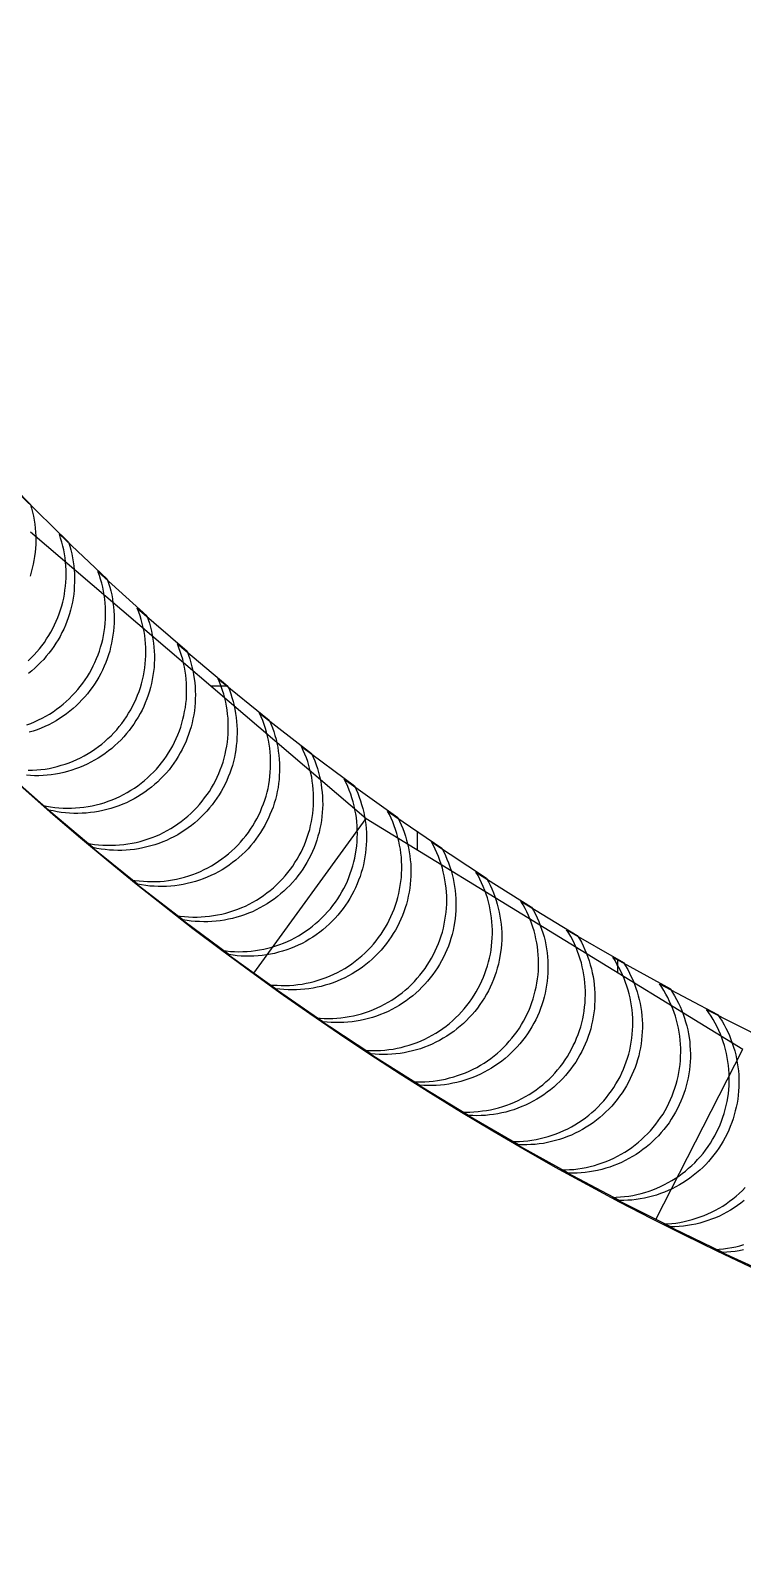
# Model space of a CAD drawing. Header units: metres. Extents: x -22.9 to 22.9, y -22.9 to 22.9.
# Drawn here: x -15.13 to -9.72, y -22.86 to -11.32 of the extents above; entities that cross this region are included whole.
import ezdxf

# ---------------------------------------------------------------- set-up
doc = ezdxf.new("R2010")
doc.units = ezdxf.units.M
for name, color, linetype in [('OBSERVED_CIRCULAR_SCAN', 3, 'Continuous'), ('SCAN_FOOTPRINTS', 5, 'Continuous'), ('TANK_BOUNDARY', 7, 'Continuous')]:
    doc.layers.add(name, color=color, linetype=linetype)

msp = doc.modelspace()

# ---------------------------------------------------------------- linework, layer by layer
at = {"layer": 'OBSERVED_CIRCULAR_SCAN'}
for p, q in [((-15.133, -15.133), (-12.58, -17.315)), ((-13.633, -16.307), (-13.76, -16.307)), ((-13.434, -18.491), (-12.58, -17.315)), ((-12.58, -17.315), (-9.716, -19.069)), ((-12.192, -17.412), (-12.192, -17.552)), ((-10.668, -18.384), (-10.668, -18.486)), ((-10.376, -20.364), (-9.716, -19.069))]:
    msp.add_line(p, q, dxfattribs=at)
at = {"layer": 'SCAN_FOOTPRINTS'}
for points in [[(-15.484, -14.569), (-15.133, -14.925), (-15.133, -14.925), (-15.124, -14.955), (-15.117, -14.984), (-15.11, -15.014), (-15.104, -15.045), (-15.1, -15.075), (-15.096, -15.106), (-15.094, -15.136), (-15.092, -15.167), (-15.092, -15.198), (-15.093, -15.229), (-15.095, -15.26), (-15.097, -15.29), (-15.101, -15.321), (-15.106, -15.351), (-15.112, -15.381), (-15.119, -15.411), (-15.127, -15.441), (-15.136, -15.471)], [(-15.201, -14.864), (-14.843, -15.213), (-14.843, -15.213), (-14.834, -15.242), (-14.826, -15.272), (-14.819, -15.302), (-14.813, -15.332), (-14.807, -15.363), (-14.803, -15.393), (-14.8, -15.424), (-14.798, -15.454), (-14.797, -15.485), (-14.797, -15.516), (-14.799, -15.547), (-14.801, -15.577), (-14.804, -15.608), (-14.808, -15.639), (-14.814, -15.669), (-14.82, -15.699), (-14.828, -15.729), (-14.836, -15.759), (-14.845, -15.788), (-14.856, -15.817), (-14.867, -15.845), (-14.88, -15.874), (-14.893, -15.901), (-14.907, -15.929), (-14.922, -15.955), (-14.939, -15.982), (-14.956, -16.007), (-14.973, -16.032), (-14.992, -16.057), (-15.012, -16.081), (-15.032, -16.104), (-15.053, -16.126), (-15.076, -16.148), (-15.099, -16.17), (-15.123, -16.191), (-15.148, -16.211)], [(-15.15, -16.115), (-15.127, -16.093), (-15.105, -16.07), (-15.084, -16.047), (-15.064, -16.024), (-15.045, -16), (-15.027, -15.975), (-15.01, -15.949), (-14.993, -15.923), (-14.978, -15.897), (-14.963, -15.87), (-14.949, -15.842), (-14.936, -15.814), (-14.924, -15.786), (-14.914, -15.757), (-14.904, -15.728), (-14.895, -15.698), (-14.887, -15.669), (-14.88, -15.639), (-14.874, -15.608), (-14.87, -15.578), (-14.866, -15.547), (-14.863, -15.517), (-14.862, -15.486), (-14.861, -15.455), (-14.861, -15.424), (-14.863, -15.394), (-14.866, -15.363), (-14.869, -15.332), (-14.874, -15.302), (-14.88, -15.272), (-14.886, -15.242), (-14.894, -15.212), (-14.903, -15.182), (-14.913, -15.153), (-14.548, -15.495), (-14.548, -15.495), (-14.539, -15.525), (-14.53, -15.554), (-14.522, -15.584), (-14.515, -15.614), (-14.509, -15.644), (-14.505, -15.675), (-14.501, -15.705), (-14.499, -15.736), (-14.497, -15.767), (-14.497, -15.797), (-14.497, -15.828), (-14.499, -15.859), (-14.501, -15.89), (-14.505, -15.92), (-14.51, -15.951), (-14.516, -15.981), (-14.523, -16.011), (-14.53, -16.041), (-14.539, -16.07), (-14.549, -16.099), (-14.56, -16.128), (-14.572, -16.157), (-14.585, -16.185), (-14.598, -16.212), (-14.613, -16.239), (-14.629, -16.266), (-14.645, -16.292), (-14.663, -16.317), (-14.681, -16.342), (-14.7, -16.366), (-14.72, -16.39), (-14.741, -16.412), (-14.763, -16.435), (-14.786, -16.457), (-14.809, -16.478), (-14.834, -16.499), (-14.859, -16.518), (-14.885, -16.537), (-14.911, -16.554), (-14.938, -16.571), (-14.966, -16.587), (-14.994, -16.601), (-15.023, -16.615), (-15.052, -16.628), (-15.082, -16.639), (-15.112, -16.65), (-15.142, -16.659)], [(-15.16, -16.602), (-15.13, -16.591), (-15.101, -16.578), (-15.072, -16.565), (-15.043, -16.551), (-15.016, -16.536), (-14.988, -16.52), (-14.961, -16.502), (-14.935, -16.484), (-14.91, -16.465), (-14.885, -16.445), (-14.861, -16.425), (-14.838, -16.403), (-14.815, -16.38), (-14.793, -16.357), (-14.773, -16.334), (-14.754, -16.31), (-14.735, -16.286), (-14.717, -16.261), (-14.7, -16.235), (-14.684, -16.209), (-14.669, -16.182), (-14.655, -16.154), (-14.642, -16.127), (-14.63, -16.098), (-14.618, -16.07), (-14.608, -16.041), (-14.599, -16.011), (-14.59, -15.982), (-14.583, -15.952), (-14.577, -15.922), (-14.572, -15.891), (-14.568, -15.861), (-14.564, -15.83), (-14.562, -15.799), (-14.561, -15.769), (-14.561, -15.738), (-14.562, -15.707), (-14.564, -15.676), (-14.568, -15.646), (-14.572, -15.615), (-14.577, -15.585), (-14.583, -15.555), (-14.591, -15.525), (-14.599, -15.495), (-14.608, -15.466), (-14.619, -15.437), (-14.248, -15.772), (-14.248, -15.772), (-14.238, -15.801), (-14.228, -15.83), (-14.22, -15.86), (-14.213, -15.89), (-14.206, -15.92), (-14.201, -15.95), (-14.197, -15.981), (-14.194, -16.012), (-14.191, -16.042), (-14.19, -16.073), (-14.19, -16.104), (-14.191, -16.135), (-14.193, -16.165), (-14.197, -16.196), (-14.201, -16.226), (-14.206, -16.257), (-14.212, -16.287), (-14.22, -16.317), (-14.228, -16.347), (-14.237, -16.376), (-14.247, -16.405), (-14.259, -16.434), (-14.271, -16.462), (-14.284, -16.49), (-14.298, -16.517), (-14.314, -16.544), (-14.33, -16.57), (-14.346, -16.596), (-14.364, -16.621), (-14.383, -16.646), (-14.402, -16.669), (-14.423, -16.693), (-14.444, -16.716), (-14.467, -16.738), (-14.49, -16.76), (-14.514, -16.781), (-14.539, -16.8), (-14.564, -16.82), (-14.591, -16.838), (-14.617, -16.855), (-14.645, -16.871), (-14.673, -16.886), (-14.701, -16.901), (-14.73, -16.914), (-14.759, -16.926), (-14.789, -16.937), (-14.819, -16.947), (-14.85, -16.956), (-14.88, -16.964), (-14.911, -16.971), (-14.943, -16.977), (-14.974, -16.982), (-15.006, -16.985), (-15.037, -16.988), (-15.069, -16.989), (-15.101, -16.989), (-15.133, -16.988), (-15.164, -16.986)], [(-15.149, -16.948), (-15.117, -16.947), (-15.085, -16.945), (-15.054, -16.942), (-15.022, -16.938), (-14.991, -16.933), (-14.96, -16.926), (-14.929, -16.919), (-14.898, -16.91), (-14.868, -16.901), (-14.838, -16.89), (-14.809, -16.878), (-14.779, -16.866), (-14.751, -16.852), (-14.723, -16.837), (-14.695, -16.821), (-14.668, -16.804), (-14.642, -16.787), (-14.616, -16.768), (-14.591, -16.749), (-14.566, -16.728), (-14.543, -16.707), (-14.52, -16.685), (-14.498, -16.662), (-14.476, -16.639), (-14.457, -16.615), (-14.438, -16.591), (-14.42, -16.566), (-14.402, -16.54), (-14.386, -16.514), (-14.37, -16.488), (-14.356, -16.461), (-14.342, -16.433), (-14.329, -16.405), (-14.318, -16.376), (-14.307, -16.348), (-14.297, -16.318), (-14.288, -16.289), (-14.281, -16.259), (-14.274, -16.229), (-14.268, -16.199), (-14.264, -16.168), (-14.26, -16.138), (-14.258, -16.107), (-14.256, -16.076), (-14.256, -16.045), (-14.256, -16.015), (-14.258, -15.984), (-14.261, -15.953), (-14.264, -15.923), (-14.269, -15.892), (-14.275, -15.862), (-14.282, -15.832), (-14.29, -15.802), (-14.299, -15.773), (-14.309, -15.744), (-14.32, -15.715), (-13.942, -16.043), (-13.942, -16.043), (-13.931, -16.072), (-13.921, -16.101), (-13.913, -16.13), (-13.905, -16.16), (-13.898, -16.19), (-13.892, -16.22), (-13.887, -16.251), (-13.883, -16.281), (-13.881, -16.312), (-13.879, -16.343), (-13.878, -16.374), (-13.879, -16.404), (-13.88, -16.435), (-13.883, -16.466), (-13.886, -16.496), (-13.891, -16.527), (-13.897, -16.557), (-13.903, -16.587), (-13.911, -16.617), (-13.92, -16.646), (-13.93, -16.676), (-13.94, -16.704), (-13.952, -16.733), (-13.965, -16.761), (-13.978, -16.789), (-13.993, -16.816), (-14.009, -16.842), (-14.025, -16.868), (-14.042, -16.894), (-14.06, -16.919), (-14.079, -16.943), (-14.099, -16.967), (-14.12, -16.99), (-14.143, -17.013), (-14.165, -17.035), (-14.189, -17.056), (-14.213, -17.077), (-14.239, -17.096), (-14.264, -17.115), (-14.291, -17.133), (-14.318, -17.149), (-14.345, -17.165), (-14.374, -17.18), (-14.402, -17.194), (-14.431, -17.206), (-14.461, -17.218), (-14.491, -17.229), (-14.521, -17.238), (-14.552, -17.247), (-14.583, -17.254), (-14.614, -17.261), (-14.645, -17.266), (-14.677, -17.27), (-14.708, -17.273), (-14.74, -17.275), (-14.772, -17.276), (-14.803, -17.276), (-14.835, -17.274), (-14.867, -17.272), (-14.898, -17.268), (-14.93, -17.263), (-14.961, -17.257), (-14.992, -17.25), (-15.369, -16.922)], [(-9.705, -20.22), (-9.73, -20.24), (-9.756, -20.259), (-9.782, -20.276), (-9.809, -20.293), (-9.837, -20.309), (-9.865, -20.324), (-9.893, -20.338), (-9.922, -20.351), (-9.952, -20.362), (-9.982, -20.373), (-10.012, -20.383), (-10.043, -20.391), (-10.073, -20.399), (-10.105, -20.405), (-10.136, -20.411), (-10.167, -20.415), (-10.199, -20.418), (-10.231, -20.42), (-10.263, -20.421), (-10.709, -20.196), (-10.709, -20.196), (-10.677, -20.195), (-10.646, -20.193), (-10.614, -20.19), (-10.583, -20.186), (-10.551, -20.181), (-10.52, -20.174), (-10.489, -20.167), (-10.459, -20.158), (-10.428, -20.148), (-10.399, -20.138), (-10.369, -20.126), (-10.34, -20.113), (-10.311, -20.099), (-10.283, -20.084), (-10.256, -20.068), (-10.229, -20.052), (-10.202, -20.034), (-10.177, -20.015), (-10.152, -19.996), (-10.127, -19.975), (-10.104, -19.954), (-10.081, -19.932), (-10.059, -19.909), (-10.038, -19.885), (-10.017, -19.861), (-9.998, -19.836), (-9.979, -19.81), (-9.961, -19.783), (-9.945, -19.756), (-9.929, -19.729), (-9.914, -19.701), (-9.901, -19.673), (-9.888, -19.645), (-9.877, -19.616), (-9.866, -19.587), (-9.857, -19.558), (-9.849, -19.528), (-9.841, -19.498), (-9.835, -19.468), (-9.829, -19.438), (-9.825, -19.407), (-9.822, -19.377), (-9.82, -19.346), (-9.818, -19.315), (-9.818, -19.285), (-9.819, -19.254), (-9.821, -19.223), (-9.824, -19.192), (-9.828, -19.162), (-9.833, -19.132), (-9.84, -19.101), (-9.847, -19.071), (-9.855, -19.042), (-9.864, -19.012), (-9.874, -18.983), (-9.886, -18.955), (-9.898, -18.926), (-9.911, -18.899), (-9.925, -18.871), (-9.94, -18.844), (-9.956, -18.818), (-9.973, -18.792), (-9.99, -18.767), (-9.544, -18.992)], [(-9.711, -20.596), (-9.742, -20.602), (-9.773, -20.607), (-9.805, -20.61), (-9.837, -20.613), (-9.868, -20.614), (-10.319, -20.398), (-10.319, -20.398), (-10.287, -20.397), (-10.256, -20.394), (-10.224, -20.391), (-10.193, -20.386), (-10.162, -20.38), (-10.131, -20.373), (-10.1, -20.365), (-10.069, -20.355), (-10.039, -20.345), (-10.01, -20.334), (-9.98, -20.321), (-9.952, -20.308), (-9.923, -20.294), (-9.895, -20.278), (-9.868, -20.262), (-9.842, -20.244), (-9.816, -20.226), (-9.79, -20.207), (-9.766, -20.187), (-9.742, -20.166), (-9.718, -20.144), (-9.696, -20.122)], [(-9.47, -20.8), (-9.925, -20.593), (-9.925, -20.593), (-9.894, -20.591), (-9.862, -20.588), (-9.831, -20.583), (-9.799, -20.578), (-9.768, -20.571), (-9.737, -20.564), (-9.707, -20.555)]]:
    msp.add_lwpolyline(points, dxfattribs=at)
for points in [[(-13.631, -16.308), (-13.62, -16.336), (-13.609, -16.365), (-13.6, -16.395), (-13.592, -16.424), (-13.584, -16.454), (-13.578, -16.484), (-13.572, -16.515), (-13.568, -16.545), (-13.565, -16.576), (-13.562, -16.606), (-13.561, -16.637), (-13.561, -16.668), (-13.562, -16.699), (-13.564, -16.729), (-13.567, -16.76), (-13.571, -16.791), (-13.576, -16.821), (-13.582, -16.851), (-13.589, -16.881), (-13.597, -16.911), (-13.607, -16.94), (-13.617, -16.969), (-13.628, -16.998), (-13.64, -17.026), (-13.653, -17.054), (-13.667, -17.082), (-13.682, -17.108), (-13.698, -17.135), (-13.715, -17.161), (-13.733, -17.186), (-13.751, -17.21), (-13.771, -17.234), (-13.791, -17.258), (-13.813, -17.282), (-13.836, -17.304), (-13.859, -17.326), (-13.883, -17.347), (-13.907, -17.367), (-13.933, -17.386), (-13.959, -17.404), (-13.986, -17.421), (-14.013, -17.438), (-14.041, -17.453), (-14.069, -17.467), (-14.098, -17.481), (-14.127, -17.493), (-14.157, -17.504), (-14.187, -17.514), (-14.218, -17.523), (-14.248, -17.531), (-14.279, -17.538), (-14.311, -17.544), (-14.342, -17.549), (-14.374, -17.553), (-14.405, -17.555), (-14.437, -17.557), (-14.469, -17.557), (-14.501, -17.556), (-14.532, -17.554), (-14.564, -17.551), (-14.595, -17.547), (-14.627, -17.542), (-14.658, -17.535), (-15.041, -17.214), (-15.041, -17.214), (-15.01, -17.221), (-14.979, -17.226), (-14.947, -17.23), (-14.916, -17.233), (-14.884, -17.235), (-14.852, -17.236), (-14.821, -17.236), (-14.789, -17.234), (-14.757, -17.232), (-14.726, -17.228), (-14.694, -17.224), (-14.663, -17.218), (-14.632, -17.211), (-14.601, -17.203), (-14.571, -17.194), (-14.541, -17.183), (-14.511, -17.172), (-14.482, -17.16), (-14.453, -17.146), (-14.424, -17.132), (-14.396, -17.117), (-14.369, -17.1), (-14.342, -17.083), (-14.316, -17.065), (-14.291, -17.046), (-14.266, -17.026), (-14.242, -17.005), (-14.219, -16.983), (-14.197, -16.961), (-14.175, -16.938), (-14.154, -16.914), (-14.135, -16.89), (-14.116, -16.865), (-14.099, -16.84), (-14.082, -16.814), (-14.066, -16.788), (-14.051, -16.761), (-14.037, -16.733), (-14.024, -16.705), (-14.012, -16.677), (-14, -16.648), (-13.99, -16.619), (-13.981, -16.59), (-13.973, -16.56), (-13.966, -16.53), (-13.96, -16.5), (-13.954, -16.47), (-13.95, -16.439), (-13.947, -16.409), (-13.945, -16.378), (-13.945, -16.347), (-13.945, -16.316), (-13.946, -16.286), (-13.948, -16.255), (-13.951, -16.224), (-13.956, -16.194), (-13.961, -16.163), (-13.968, -16.133), (-13.975, -16.103), (-13.984, -16.074), (-13.993, -16.045), (-14.004, -16.016), (-14.015, -15.987), (-13.631, -16.308)], [(-13.316, -16.567), (-13.304, -16.595), (-13.293, -16.624), (-13.283, -16.653), (-13.273, -16.682), (-13.265, -16.712), (-13.258, -16.742), (-13.252, -16.772), (-13.248, -16.803), (-13.244, -16.833), (-13.241, -16.864), (-13.239, -16.895), (-13.238, -16.925), (-13.239, -16.956), (-13.24, -16.987), (-13.242, -17.018), (-13.246, -17.048), (-13.25, -17.079), (-13.256, -17.109), (-13.262, -17.139), (-13.27, -17.169), (-13.279, -17.199), (-13.288, -17.228), (-13.299, -17.257), (-13.311, -17.285), (-13.323, -17.313), (-13.337, -17.341), (-13.351, -17.368), (-13.367, -17.395), (-13.383, -17.421), (-13.4, -17.446), (-13.418, -17.471), (-13.437, -17.496), (-13.457, -17.52), (-13.478, -17.544), (-13.5, -17.567), (-13.523, -17.589), (-13.547, -17.61), (-13.571, -17.631), (-13.596, -17.65), (-13.622, -17.669), (-13.648, -17.687), (-13.675, -17.704), (-13.703, -17.719), (-13.731, -17.734), (-13.76, -17.748), (-13.789, -17.761), (-13.818, -17.773), (-13.848, -17.784), (-13.878, -17.793), (-13.909, -17.802), (-13.94, -17.81), (-13.971, -17.816), (-14.002, -17.821), (-14.034, -17.826), (-14.065, -17.829), (-14.097, -17.831), (-14.129, -17.832), (-14.161, -17.831), (-14.192, -17.83), (-14.224, -17.828), (-14.256, -17.824), (-14.287, -17.819), (-14.318, -17.814), (-14.708, -17.5), (-14.708, -17.5), (-14.677, -17.506), (-14.645, -17.511), (-14.614, -17.514), (-14.582, -17.517), (-14.55, -17.518), (-14.518, -17.518), (-14.487, -17.517), (-14.455, -17.515), (-14.423, -17.512), (-14.392, -17.508), (-14.36, -17.503), (-14.329, -17.496), (-14.298, -17.489), (-14.268, -17.48), (-14.238, -17.47), (-14.208, -17.46), (-14.178, -17.448), (-14.149, -17.435), (-14.121, -17.421), (-14.092, -17.406), (-14.065, -17.39), (-14.038, -17.373), (-14.012, -17.356), (-13.986, -17.337), (-13.961, -17.317), (-13.937, -17.297), (-13.913, -17.276), (-13.89, -17.253), (-13.868, -17.231), (-13.847, -17.207), (-13.827, -17.182), (-13.808, -17.158), (-13.79, -17.133), (-13.772, -17.108), (-13.756, -17.081), (-13.741, -17.055), (-13.726, -17.028), (-13.713, -17), (-13.7, -16.972), (-13.689, -16.943), (-13.678, -16.914), (-13.668, -16.885), (-13.66, -16.856), (-13.652, -16.826), (-13.646, -16.796), (-13.64, -16.765), (-13.635, -16.735), (-13.632, -16.704), (-13.63, -16.674), (-13.628, -16.643), (-13.628, -16.612), (-13.629, -16.581), (-13.63, -16.551), (-13.633, -16.52), (-13.637, -16.489), (-13.642, -16.459), (-13.648, -16.429), (-13.655, -16.399), (-13.663, -16.369), (-13.672, -16.34), (-13.682, -16.31), (-13.693, -16.282), (-13.705, -16.253), (-13.316, -16.567)], [(-12.995, -16.819), (-12.982, -16.848), (-12.971, -16.876), (-12.96, -16.905), (-12.95, -16.934), (-12.942, -16.964), (-12.934, -16.994), (-12.928, -17.024), (-12.922, -17.054), (-12.918, -17.085), (-12.914, -17.115), (-12.912, -17.146), (-12.911, -17.177), (-12.91, -17.207), (-12.911, -17.238), (-12.913, -17.269), (-12.916, -17.3), (-12.92, -17.33), (-12.925, -17.361), (-12.931, -17.391), (-12.938, -17.421), (-12.946, -17.45), (-12.955, -17.48), (-12.965, -17.509), (-12.976, -17.538), (-12.988, -17.566), (-13.001, -17.594), (-13.015, -17.621), (-13.03, -17.648), (-13.046, -17.675), (-13.062, -17.701), (-13.08, -17.726), (-13.098, -17.751), (-13.118, -17.776), (-13.139, -17.8), (-13.16, -17.823), (-13.183, -17.845), (-13.206, -17.867), (-13.23, -17.888), (-13.255, -17.908), (-13.28, -17.927), (-13.306, -17.946), (-13.333, -17.963), (-13.36, -17.979), (-13.388, -17.995), (-13.416, -18.009), (-13.445, -18.023), (-13.474, -18.035), (-13.504, -18.046), (-13.534, -18.057), (-13.564, -18.066), (-13.595, -18.074), (-13.626, -18.081), (-13.657, -18.087), (-13.689, -18.092), (-13.72, -18.096), (-13.752, -18.098), (-13.784, -18.1), (-13.815, -18.1), (-13.847, -18.099), (-13.879, -18.098), (-13.911, -18.095), (-13.942, -18.091), (-13.973, -18.085), (-14.369, -17.78), (-14.369, -17.78), (-14.338, -17.785), (-14.306, -17.789), (-14.274, -17.792), (-14.243, -17.794), (-14.211, -17.794), (-14.179, -17.794), (-14.147, -17.793), (-14.116, -17.79), (-14.084, -17.786), (-14.053, -17.781), (-14.022, -17.775), (-13.991, -17.768), (-13.96, -17.76), (-13.929, -17.751), (-13.899, -17.741), (-13.87, -17.729), (-13.84, -17.717), (-13.812, -17.703), (-13.783, -17.689), (-13.755, -17.674), (-13.728, -17.657), (-13.702, -17.64), (-13.676, -17.622), (-13.65, -17.602), (-13.626, -17.582), (-13.602, -17.561), (-13.578, -17.54), (-13.556, -17.517), (-13.534, -17.494), (-13.514, -17.47), (-13.494, -17.445), (-13.475, -17.42), (-13.458, -17.395), (-13.441, -17.369), (-13.425, -17.343), (-13.411, -17.316), (-13.397, -17.288), (-13.384, -17.26), (-13.372, -17.232), (-13.361, -17.203), (-13.35, -17.174), (-13.341, -17.145), (-13.333, -17.115), (-13.326, -17.085), (-13.32, -17.055), (-13.315, -17.024), (-13.311, -16.994), (-13.309, -16.963), (-13.307, -16.932), (-13.306, -16.902), (-13.306, -16.871), (-13.308, -16.84), (-13.31, -16.809), (-13.313, -16.779), (-13.318, -16.748), (-13.323, -16.718), (-13.33, -16.688), (-13.337, -16.658), (-13.346, -16.629), (-13.356, -16.599), (-13.366, -16.57), (-13.378, -16.542), (-13.39, -16.514), (-12.995, -16.819)], [(-12.669, -17.066), (-12.656, -17.094), (-12.644, -17.122), (-12.633, -17.151), (-12.623, -17.18), (-12.614, -17.209), (-12.605, -17.239), (-12.598, -17.269), (-12.592, -17.299), (-12.587, -17.33), (-12.583, -17.36), (-12.58, -17.391), (-12.578, -17.422), (-12.577, -17.452), (-12.578, -17.483), (-12.579, -17.514), (-12.581, -17.545), (-12.584, -17.575), (-12.589, -17.606), (-12.594, -17.636), (-12.601, -17.666), (-12.608, -17.696), (-12.617, -17.726), (-12.626, -17.755), (-12.637, -17.784), (-12.648, -17.812), (-12.661, -17.841), (-12.674, -17.868), (-12.688, -17.895), (-12.704, -17.922), (-12.72, -17.948), (-12.737, -17.974), (-12.755, -17.999), (-12.774, -18.024), (-12.794, -18.049), (-12.816, -18.072), (-12.838, -18.095), (-12.86, -18.118), (-12.884, -18.139), (-12.908, -18.16), (-12.933, -18.179), (-12.959, -18.198), (-12.985, -18.216), (-13.012, -18.233), (-13.039, -18.249), (-13.067, -18.264), (-13.096, -18.278), (-13.125, -18.291), (-13.155, -18.303), (-13.184, -18.313), (-13.215, -18.323), (-13.245, -18.332), (-13.276, -18.34), (-13.307, -18.346), (-13.338, -18.352), (-13.37, -18.356), (-13.402, -18.359), (-13.433, -18.361), (-13.465, -18.362), (-13.497, -18.362), (-13.529, -18.361), (-13.56, -18.359), (-13.592, -18.355), (-13.623, -18.35), (-14.025, -18.052), (-14.025, -18.052), (-13.993, -18.057), (-13.962, -18.06), (-13.93, -18.063), (-13.898, -18.064), (-13.866, -18.064), (-13.835, -18.063), (-13.803, -18.061), (-13.771, -18.058), (-13.74, -18.053), (-13.709, -18.048), (-13.677, -18.041), (-13.647, -18.034), (-13.616, -18.025), (-13.586, -18.015), (-13.556, -18.004), (-13.526, -17.992), (-13.497, -17.98), (-13.469, -17.966), (-13.441, -17.951), (-13.413, -17.935), (-13.386, -17.918), (-13.36, -17.9), (-13.334, -17.881), (-13.309, -17.861), (-13.285, -17.841), (-13.262, -17.82), (-13.239, -17.797), (-13.217, -17.774), (-13.196, -17.751), (-13.176, -17.726), (-13.156, -17.701), (-13.138, -17.676), (-13.121, -17.65), (-13.105, -17.624), (-13.09, -17.597), (-13.075, -17.57), (-13.062, -17.542), (-13.049, -17.514), (-13.038, -17.486), (-13.028, -17.457), (-13.018, -17.427), (-13.009, -17.398), (-13.002, -17.368), (-12.996, -17.338), (-12.99, -17.308), (-12.986, -17.277), (-12.982, -17.246), (-12.98, -17.216), (-12.979, -17.185), (-12.979, -17.154), (-12.98, -17.123), (-12.982, -17.093), (-12.984, -17.062), (-12.989, -17.031), (-12.994, -17.001), (-13, -16.971), (-13.007, -16.941), (-13.015, -16.911), (-13.024, -16.882), (-13.034, -16.853), (-13.045, -16.824), (-13.058, -16.796), (-13.071, -16.768), (-12.669, -17.066)], [(-12.339, -17.306), (-12.325, -17.334), (-12.313, -17.362), (-12.301, -17.391), (-12.29, -17.419), (-12.281, -17.449), (-12.272, -17.478), (-12.264, -17.508), (-12.257, -17.538), (-12.252, -17.568), (-12.247, -17.599), (-12.244, -17.629), (-12.241, -17.66), (-12.24, -17.691), (-12.239, -17.722), (-12.24, -17.752), (-12.242, -17.783), (-12.244, -17.814), (-12.248, -17.844), (-12.253, -17.875), (-12.259, -17.905), (-12.266, -17.935), (-12.274, -17.965), (-12.283, -17.994), (-12.293, -18.023), (-12.304, -18.052), (-12.315, -18.08), (-12.328, -18.108), (-12.342, -18.136), (-12.357, -18.163), (-12.373, -18.19), (-12.389, -18.215), (-12.407, -18.241), (-12.426, -18.266), (-12.445, -18.291), (-12.466, -18.315), (-12.488, -18.339), (-12.51, -18.361), (-12.533, -18.383), (-12.557, -18.404), (-12.581, -18.424), (-12.607, -18.444), (-12.633, -18.462), (-12.659, -18.479), (-12.686, -18.496), (-12.714, -18.511), (-12.742, -18.526), (-12.771, -18.539), (-12.8, -18.552), (-12.83, -18.563), (-12.86, -18.574), (-12.891, -18.583), (-12.921, -18.591), (-12.952, -18.598), (-12.983, -18.605), (-13.015, -18.609), (-13.046, -18.613), (-13.078, -18.616), (-13.11, -18.618), (-13.142, -18.618), (-13.173, -18.617), (-13.205, -18.616), (-13.237, -18.613), (-13.268, -18.609), (-13.675, -18.318), (-13.675, -18.318), (-13.644, -18.322), (-13.612, -18.325), (-13.58, -18.327), (-13.549, -18.328), (-13.517, -18.327), (-13.485, -18.326), (-13.453, -18.323), (-13.422, -18.319), (-13.39, -18.314), (-13.359, -18.308), (-13.328, -18.301), (-13.298, -18.293), (-13.267, -18.283), (-13.237, -18.273), (-13.207, -18.262), (-13.178, -18.249), (-13.149, -18.236), (-13.121, -18.221), (-13.093, -18.206), (-13.066, -18.189), (-13.04, -18.172), (-13.014, -18.153), (-12.988, -18.134), (-12.964, -18.114), (-12.94, -18.093), (-12.917, -18.071), (-12.895, -18.048), (-12.873, -18.025), (-12.852, -18.001), (-12.833, -17.976), (-12.814, -17.95), (-12.796, -17.925), (-12.78, -17.899), (-12.764, -17.873), (-12.749, -17.846), (-12.735, -17.818), (-12.722, -17.79), (-12.711, -17.762), (-12.7, -17.733), (-12.69, -17.704), (-12.681, -17.674), (-12.673, -17.645), (-12.666, -17.615), (-12.66, -17.584), (-12.655, -17.554), (-12.651, -17.523), (-12.649, -17.493), (-12.647, -17.462), (-12.646, -17.431), (-12.647, -17.4), (-12.648, -17.37), (-12.651, -17.339), (-12.654, -17.308), (-12.659, -17.278), (-12.665, -17.248), (-12.671, -17.218), (-12.679, -17.188), (-12.688, -17.158), (-12.697, -17.129), (-12.708, -17.1), (-12.72, -17.072), (-12.732, -17.044), (-12.746, -17.016), (-12.339, -17.306)], [(-12.004, -17.54), (-11.99, -17.568), (-11.977, -17.595), (-11.965, -17.624), (-11.953, -17.652), (-11.943, -17.681), (-11.934, -17.711), (-11.926, -17.74), (-11.918, -17.77), (-11.912, -17.8), (-11.907, -17.831), (-11.903, -17.861), (-11.9, -17.892), (-11.898, -17.923), (-11.897, -17.953), (-11.897, -17.984), (-11.898, -18.015), (-11.9, -18.046), (-11.903, -18.076), (-11.907, -18.107), (-11.913, -18.137), (-11.919, -18.167), (-11.926, -18.197), (-11.935, -18.227), (-11.944, -18.256), (-11.954, -18.285), (-11.966, -18.314), (-11.978, -18.342), (-11.991, -18.37), (-12.006, -18.397), (-12.021, -18.424), (-12.037, -18.45), (-12.054, -18.476), (-12.072, -18.502), (-12.092, -18.527), (-12.112, -18.552), (-12.133, -18.575), (-12.155, -18.598), (-12.177, -18.621), (-12.201, -18.642), (-12.225, -18.663), (-12.25, -18.682), (-12.276, -18.701), (-12.302, -18.719), (-12.329, -18.736), (-12.356, -18.752), (-12.384, -18.767), (-12.413, -18.781), (-12.442, -18.794), (-12.471, -18.806), (-12.501, -18.817), (-12.531, -18.827), (-12.562, -18.836), (-12.592, -18.844), (-12.624, -18.851), (-12.655, -18.856), (-12.686, -18.861), (-12.718, -18.864), (-12.75, -18.866), (-12.781, -18.867), (-12.813, -18.867), (-12.845, -18.866), (-12.877, -18.864), (-12.908, -18.86), (-13.321, -18.578), (-13.321, -18.578), (-13.289, -18.581), (-13.257, -18.583), (-13.226, -18.585), (-13.194, -18.585), (-13.162, -18.584), (-13.13, -18.581), (-13.099, -18.578), (-13.067, -18.574), (-13.036, -18.568), (-13.005, -18.561), (-12.974, -18.554), (-12.944, -18.545), (-12.913, -18.535), (-12.884, -18.524), (-12.854, -18.512), (-12.825, -18.499), (-12.797, -18.485), (-12.769, -18.47), (-12.741, -18.454), (-12.714, -18.437), (-12.688, -18.419), (-12.663, -18.4), (-12.638, -18.38), (-12.613, -18.36), (-12.59, -18.338), (-12.567, -18.316), (-12.545, -18.293), (-12.524, -18.269), (-12.504, -18.244), (-12.485, -18.219), (-12.466, -18.193), (-12.449, -18.168), (-12.433, -18.141), (-12.418, -18.115), (-12.404, -18.087), (-12.391, -18.059), (-12.378, -18.031), (-12.367, -18.003), (-12.357, -17.974), (-12.347, -17.944), (-12.339, -17.915), (-12.331, -17.885), (-12.325, -17.855), (-12.32, -17.824), (-12.316, -17.794), (-12.312, -17.763), (-12.31, -17.732), (-12.309, -17.702), (-12.309, -17.671), (-12.31, -17.64), (-12.312, -17.609), (-12.315, -17.579), (-12.319, -17.548), (-12.325, -17.518), (-12.331, -17.488), (-12.338, -17.458), (-12.346, -17.428), (-12.356, -17.399), (-12.366, -17.37), (-12.377, -17.341), (-12.389, -17.313), (-12.403, -17.285), (-12.417, -17.258), (-12.004, -17.54)], [(-11.665, -17.768), (-11.65, -17.795), (-11.637, -17.822), (-11.624, -17.85), (-11.612, -17.879), (-11.601, -17.908), (-11.591, -17.937), (-11.582, -17.966), (-11.575, -17.996), (-11.568, -18.026), (-11.562, -18.056), (-11.557, -18.087), (-11.554, -18.117), (-11.551, -18.148), (-11.549, -18.179), (-11.549, -18.209), (-11.549, -18.24), (-11.551, -18.271), (-11.554, -18.302), (-11.557, -18.332), (-11.562, -18.363), (-11.568, -18.393), (-11.574, -18.423), (-11.582, -18.453), (-11.591, -18.482), (-11.601, -18.511), (-11.612, -18.54), (-11.624, -18.569), (-11.636, -18.597), (-11.65, -18.624), (-11.665, -18.651), (-11.68, -18.678), (-11.697, -18.704), (-11.715, -18.73), (-11.733, -18.756), (-11.753, -18.781), (-11.774, -18.805), (-11.795, -18.828), (-11.817, -18.851), (-11.84, -18.873), (-11.864, -18.894), (-11.889, -18.914), (-11.914, -18.934), (-11.94, -18.952), (-11.966, -18.97), (-11.994, -18.986), (-12.021, -19.002), (-12.049, -19.016), (-12.078, -19.03), (-12.107, -19.043), (-12.137, -19.054), (-12.167, -19.065), (-12.197, -19.074), (-12.228, -19.082), (-12.259, -19.09), (-12.29, -19.096), (-12.322, -19.101), (-12.353, -19.105), (-12.385, -19.108), (-12.417, -19.109), (-12.448, -19.11), (-12.48, -19.109), (-12.512, -19.108), (-12.544, -19.105), (-12.961, -18.83), (-12.961, -18.83), (-12.93, -18.833), (-12.898, -18.835), (-12.866, -18.835), (-12.834, -18.835), (-12.803, -18.833), (-12.771, -18.83), (-12.739, -18.826), (-12.708, -18.821), (-12.677, -18.815), (-12.646, -18.808), (-12.615, -18.799), (-12.585, -18.79), (-12.555, -18.78), (-12.525, -18.768), (-12.496, -18.755), (-12.467, -18.742), (-12.439, -18.727), (-12.411, -18.712), (-12.384, -18.695), (-12.358, -18.678), (-12.332, -18.659), (-12.307, -18.64), (-12.282, -18.62), (-12.258, -18.599), (-12.235, -18.577), (-12.213, -18.554), (-12.192, -18.53), (-12.171, -18.506), (-12.151, -18.481), (-12.132, -18.456), (-12.115, -18.429), (-12.098, -18.403), (-12.083, -18.377), (-12.068, -18.35), (-12.054, -18.322), (-12.041, -18.294), (-12.03, -18.266), (-12.019, -18.237), (-12.009, -18.208), (-12, -18.178), (-11.992, -18.148), (-11.986, -18.118), (-11.98, -18.088), (-11.975, -18.058), (-11.971, -18.027), (-11.969, -17.996), (-11.967, -17.966), (-11.967, -17.935), (-11.967, -17.904), (-11.969, -17.873), (-11.972, -17.843), (-11.975, -17.812), (-11.98, -17.782), (-11.986, -17.751), (-11.993, -17.721), (-12, -17.692), (-12.009, -17.662), (-12.019, -17.633), (-12.03, -17.604), (-12.042, -17.576), (-12.054, -17.548), (-12.068, -17.52), (-12.083, -17.493), (-11.665, -17.768)], [(-11.321, -17.988), (-11.306, -18.015), (-11.292, -18.043), (-11.279, -18.07), (-11.266, -18.099), (-11.255, -18.127), (-11.245, -18.156), (-11.235, -18.185), (-11.227, -18.215), (-11.219, -18.245), (-11.213, -18.275), (-11.208, -18.305), (-11.203, -18.336), (-11.2, -18.367), (-11.198, -18.397), (-11.197, -18.428), (-11.197, -18.459), (-11.198, -18.49), (-11.2, -18.52), (-11.203, -18.551), (-11.207, -18.581), (-11.212, -18.612), (-11.218, -18.642), (-11.226, -18.672), (-11.234, -18.702), (-11.243, -18.731), (-11.253, -18.76), (-11.265, -18.789), (-11.277, -18.817), (-11.29, -18.845), (-11.304, -18.872), (-11.319, -18.899), (-11.335, -18.925), (-11.353, -18.952), (-11.371, -18.978), (-11.39, -19.003), (-11.41, -19.028), (-11.431, -19.052), (-11.453, -19.075), (-11.476, -19.097), (-11.499, -19.119), (-11.523, -19.139), (-11.548, -19.159), (-11.574, -19.178), (-11.6, -19.196), (-11.627, -19.213), (-11.654, -19.229), (-11.682, -19.244), (-11.71, -19.259), (-11.739, -19.272), (-11.769, -19.284), (-11.799, -19.295), (-11.829, -19.305), (-11.859, -19.314), (-11.89, -19.322), (-11.921, -19.328), (-11.952, -19.334), (-11.984, -19.339), (-12.015, -19.342), (-12.047, -19.344), (-12.079, -19.346), (-12.111, -19.346), (-12.142, -19.345), (-12.174, -19.342), (-12.597, -19.076), (-12.597, -19.076), (-12.565, -19.078), (-12.534, -19.079), (-12.502, -19.079), (-12.47, -19.078), (-12.438, -19.076), (-12.407, -19.072), (-12.375, -19.068), (-12.344, -19.062), (-12.313, -19.055), (-12.282, -19.047), (-12.252, -19.038), (-12.222, -19.028), (-12.192, -19.017), (-12.162, -19.005), (-12.133, -18.992), (-12.105, -18.978), (-12.077, -18.963), (-12.05, -18.947), (-12.023, -18.93), (-11.997, -18.912), (-11.971, -18.893), (-11.946, -18.873), (-11.922, -18.852), (-11.899, -18.831), (-11.876, -18.808), (-11.854, -18.785), (-11.833, -18.761), (-11.813, -18.737), (-11.794, -18.711), (-11.776, -18.685), (-11.758, -18.659), (-11.742, -18.633), (-11.727, -18.606), (-11.713, -18.578), (-11.7, -18.55), (-11.688, -18.522), (-11.676, -18.494), (-11.666, -18.464), (-11.657, -18.435), (-11.649, -18.405), (-11.641, -18.376), (-11.635, -18.345), (-11.63, -18.315), (-11.626, -18.284), (-11.623, -18.254), (-11.621, -18.223), (-11.62, -18.192), (-11.62, -18.162), (-11.621, -18.131), (-11.623, -18.1), (-11.626, -18.069), (-11.631, -18.039), (-11.636, -18.009), (-11.642, -17.978), (-11.65, -17.949), (-11.658, -17.919), (-11.668, -17.89), (-11.678, -17.861), (-11.689, -17.832), (-11.702, -17.804), (-11.715, -17.776), (-11.729, -17.749), (-11.745, -17.722), (-11.321, -17.988)], [(-10.974, -18.203), (-10.958, -18.229), (-10.943, -18.256), (-10.929, -18.284), (-10.917, -18.312), (-10.905, -18.34), (-10.894, -18.369), (-10.884, -18.398), (-10.875, -18.427), (-10.867, -18.457), (-10.86, -18.487), (-10.854, -18.517), (-10.849, -18.548), (-10.845, -18.578), (-10.842, -18.609), (-10.841, -18.64), (-10.84, -18.671), (-10.84, -18.701), (-10.842, -18.732), (-10.844, -18.763), (-10.848, -18.793), (-10.852, -18.824), (-10.858, -18.854), (-10.865, -18.884), (-10.872, -18.914), (-10.881, -18.944), (-10.891, -18.973), (-10.902, -19.002), (-10.913, -19.03), (-10.926, -19.058), (-10.939, -19.086), (-10.954, -19.113), (-10.969, -19.14), (-10.986, -19.167), (-11.004, -19.193), (-11.023, -19.218), (-11.043, -19.243), (-11.063, -19.268), (-11.084, -19.291), (-11.107, -19.314), (-11.13, -19.336), (-11.153, -19.357), (-11.178, -19.377), (-11.203, -19.397), (-11.229, -19.415), (-11.255, -19.433), (-11.282, -19.45), (-11.31, -19.465), (-11.338, -19.48), (-11.367, -19.494), (-11.396, -19.506), (-11.426, -19.518), (-11.456, -19.529), (-11.486, -19.538), (-11.517, -19.547), (-11.547, -19.554), (-11.579, -19.56), (-11.61, -19.565), (-11.642, -19.569), (-11.673, -19.572), (-11.705, -19.574), (-11.737, -19.575), (-11.768, -19.574), (-11.8, -19.573), (-12.228, -19.314), (-12.228, -19.314), (-12.197, -19.316), (-12.165, -19.316), (-12.133, -19.316), (-12.101, -19.314), (-12.07, -19.311), (-12.038, -19.307), (-12.007, -19.302), (-11.976, -19.296), (-11.945, -19.288), (-11.914, -19.28), (-11.884, -19.27), (-11.854, -19.26), (-11.824, -19.248), (-11.795, -19.235), (-11.766, -19.222), (-11.738, -19.207), (-11.71, -19.191), (-11.683, -19.175), (-11.657, -19.157), (-11.631, -19.139), (-11.606, -19.119), (-11.581, -19.099), (-11.558, -19.078), (-11.535, -19.056), (-11.513, -19.033), (-11.491, -19.009), (-11.471, -18.985), (-11.451, -18.96), (-11.432, -18.935), (-11.414, -18.908), (-11.398, -18.881), (-11.382, -18.855), (-11.368, -18.828), (-11.354, -18.8), (-11.341, -18.772), (-11.33, -18.743), (-11.319, -18.714), (-11.309, -18.685), (-11.301, -18.656), (-11.293, -18.626), (-11.286, -18.596), (-11.281, -18.566), (-11.276, -18.535), (-11.272, -18.504), (-11.27, -18.474), (-11.269, -18.443), (-11.268, -18.412), (-11.269, -18.381), (-11.271, -18.351), (-11.273, -18.32), (-11.277, -18.289), (-11.282, -18.259), (-11.288, -18.229), (-11.295, -18.199), (-11.303, -18.169), (-11.312, -18.14), (-11.322, -18.111), (-11.333, -18.082), (-11.345, -18.053), (-11.358, -18.025), (-11.371, -17.998), (-11.386, -17.971), (-11.402, -17.944), (-10.974, -18.203)], [(-10.622, -18.41), (-10.606, -18.436), (-10.59, -18.463), (-10.576, -18.49), (-10.563, -18.518), (-10.55, -18.546), (-10.539, -18.575), (-10.528, -18.604), (-10.519, -18.633), (-10.51, -18.663), (-10.503, -18.692), (-10.496, -18.722), (-10.491, -18.753), (-10.486, -18.783), (-10.483, -18.814), (-10.481, -18.845), (-10.479, -18.875), (-10.479, -18.906), (-10.48, -18.937), (-10.482, -18.968), (-10.485, -18.998), (-10.489, -19.029), (-10.494, -19.059), (-10.5, -19.089), (-10.507, -19.119), (-10.515, -19.149), (-10.524, -19.178), (-10.534, -19.208), (-10.546, -19.236), (-10.558, -19.265), (-10.571, -19.292), (-10.585, -19.32), (-10.6, -19.347), (-10.616, -19.374), (-10.633, -19.401), (-10.652, -19.427), (-10.671, -19.452), (-10.691, -19.477), (-10.712, -19.501), (-10.733, -19.524), (-10.756, -19.546), (-10.779, -19.568), (-10.803, -19.589), (-10.828, -19.609), (-10.854, -19.628), (-10.88, -19.646), (-10.907, -19.663), (-10.934, -19.679), (-10.962, -19.694), (-10.99, -19.708), (-11.019, -19.722), (-11.048, -19.734), (-11.078, -19.745), (-11.108, -19.755), (-11.139, -19.764), (-11.17, -19.772), (-11.201, -19.779), (-11.232, -19.785), (-11.263, -19.789), (-11.295, -19.793), (-11.327, -19.795), (-11.358, -19.797), (-11.39, -19.797), (-11.422, -19.796), (-11.855, -19.546), (-11.855, -19.546), (-11.823, -19.547), (-11.791, -19.547), (-11.76, -19.545), (-11.728, -19.543), (-11.696, -19.539), (-11.665, -19.535), (-11.634, -19.529), (-11.603, -19.522), (-11.572, -19.514), (-11.541, -19.505), (-11.511, -19.495), (-11.482, -19.484), (-11.452, -19.472), (-11.423, -19.458), (-11.395, -19.444), (-11.367, -19.429), (-11.34, -19.413), (-11.313, -19.396), (-11.287, -19.378), (-11.261, -19.359), (-11.236, -19.339), (-11.212, -19.318), (-11.189, -19.296), (-11.166, -19.274), (-11.145, -19.251), (-11.124, -19.227), (-11.104, -19.202), (-11.085, -19.177), (-11.066, -19.151), (-11.049, -19.124), (-11.033, -19.097), (-11.018, -19.07), (-11.004, -19.042), (-10.991, -19.015), (-10.979, -18.986), (-10.967, -18.958), (-10.957, -18.928), (-10.948, -18.899), (-10.94, -18.869), (-10.933, -18.839), (-10.927, -18.809), (-10.922, -18.779), (-10.918, -18.748), (-10.915, -18.718), (-10.913, -18.687), (-10.912, -18.656), (-10.912, -18.625), (-10.914, -18.595), (-10.916, -18.564), (-10.919, -18.533), (-10.924, -18.503), (-10.929, -18.472), (-10.936, -18.442), (-10.943, -18.413), (-10.952, -18.383), (-10.961, -18.354), (-10.972, -18.325), (-10.983, -18.296), (-10.996, -18.268), (-11.009, -18.24), (-11.024, -18.213), (-11.039, -18.186), (-11.055, -18.16), (-10.622, -18.41)], [(-10.266, -18.611), (-10.25, -18.637), (-10.234, -18.663), (-10.219, -18.69), (-10.205, -18.718), (-10.192, -18.745), (-10.18, -18.774), (-10.169, -18.802), (-10.159, -18.832), (-10.15, -18.861), (-10.142, -18.891), (-10.134, -18.921), (-10.128, -18.951), (-10.123, -18.981), (-10.119, -19.012), (-10.117, -19.042), (-10.115, -19.073), (-10.114, -19.104), (-10.114, -19.135), (-10.115, -19.166), (-10.118, -19.196), (-10.121, -19.227), (-10.126, -19.257), (-10.131, -19.288), (-10.138, -19.318), (-10.145, -19.348), (-10.154, -19.377), (-10.163, -19.406), (-10.174, -19.435), (-10.186, -19.464), (-10.198, -19.492), (-10.212, -19.52), (-10.226, -19.547), (-10.242, -19.574), (-10.259, -19.601), (-10.276, -19.628), (-10.295, -19.654), (-10.315, -19.679), (-10.335, -19.703), (-10.356, -19.727), (-10.378, -19.749), (-10.401, -19.771), (-10.425, -19.793), (-10.449, -19.813), (-10.475, -19.832), (-10.5, -19.851), (-10.527, -19.869), (-10.554, -19.885), (-10.581, -19.901), (-10.61, -19.916), (-10.638, -19.93), (-10.667, -19.943), (-10.697, -19.954), (-10.727, -19.965), (-10.757, -19.975), (-10.788, -19.983), (-10.819, -19.991), (-10.85, -19.997), (-10.881, -20.002), (-10.913, -20.006), (-10.944, -20.009), (-10.976, -20.011), (-11.008, -20.012), (-11.04, -20.012), (-11.477, -19.77), (-11.477, -19.77), (-11.445, -19.77), (-11.414, -19.77), (-11.382, -19.768), (-11.35, -19.765), (-11.319, -19.76), (-11.287, -19.755), (-11.256, -19.749), (-11.225, -19.741), (-11.195, -19.733), (-11.165, -19.723), (-11.135, -19.713), (-11.105, -19.701), (-11.076, -19.688), (-11.047, -19.674), (-11.019, -19.66), (-10.992, -19.644), (-10.965, -19.627), (-10.938, -19.609), (-10.912, -19.591), (-10.887, -19.571), (-10.863, -19.551), (-10.839, -19.53), (-10.816, -19.508), (-10.794, -19.485), (-10.773, -19.461), (-10.752, -19.437), (-10.733, -19.412), (-10.714, -19.386), (-10.696, -19.36), (-10.68, -19.333), (-10.664, -19.305), (-10.649, -19.278), (-10.636, -19.25), (-10.623, -19.222), (-10.612, -19.194), (-10.601, -19.165), (-10.592, -19.136), (-10.583, -19.106), (-10.575, -19.076), (-10.569, -19.046), (-10.563, -19.016), (-10.559, -18.985), (-10.556, -18.955), (-10.553, -18.924), (-10.552, -18.893), (-10.552, -18.862), (-10.552, -18.832), (-10.554, -18.801), (-10.557, -18.77), (-10.561, -18.74), (-10.566, -18.709), (-10.572, -18.679), (-10.579, -18.649), (-10.587, -18.619), (-10.596, -18.59), (-10.607, -18.561), (-10.618, -18.532), (-10.63, -18.504), (-10.643, -18.476), (-10.657, -18.448), (-10.672, -18.422), (-10.687, -18.395), (-10.704, -18.369), (-10.266, -18.611)], [(-9.907, -18.805), (-9.89, -18.83), (-9.873, -18.856), (-9.858, -18.883), (-9.843, -18.91), (-9.83, -18.938), (-9.817, -18.966), (-9.806, -18.994), (-9.795, -19.023), (-9.785, -19.053), (-9.777, -19.082), (-9.769, -19.112), (-9.762, -19.142), (-9.757, -19.172), (-9.752, -19.203), (-9.749, -19.233), (-9.746, -19.264), (-9.745, -19.295), (-9.745, -19.326), (-9.745, -19.356), (-9.747, -19.387), (-9.75, -19.418), (-9.754, -19.448), (-9.759, -19.479), (-9.765, -19.509), (-9.772, -19.539), (-9.78, -19.569), (-9.789, -19.598), (-9.799, -19.627), (-9.81, -19.656), (-9.822, -19.684), (-9.835, -19.712), (-9.849, -19.74), (-9.864, -19.768), (-9.88, -19.795), (-9.897, -19.822), (-9.916, -19.848), (-9.935, -19.873), (-9.955, -19.898), (-9.975, -19.922), (-9.997, -19.945), (-10.02, -19.968), (-10.043, -19.989), (-10.067, -20.01), (-10.092, -20.03), (-10.117, -20.049), (-10.143, -20.067), (-10.17, -20.085), (-10.197, -20.101), (-10.225, -20.116), (-10.253, -20.131), (-10.282, -20.144), (-10.311, -20.156), (-10.341, -20.167), (-10.371, -20.178), (-10.402, -20.187), (-10.433, -20.195), (-10.464, -20.202), (-10.495, -20.207), (-10.526, -20.212), (-10.558, -20.216), (-10.589, -20.218), (-10.621, -20.22), (-10.653, -20.22), (-11.095, -19.987), (-11.095, -19.987), (-11.064, -19.987), (-11.032, -19.985), (-11, -19.983), (-10.969, -19.979), (-10.937, -19.974), (-10.906, -19.968), (-10.875, -19.962), (-10.844, -19.953), (-10.814, -19.944), (-10.784, -19.934), (-10.754, -19.923), (-10.724, -19.911), (-10.696, -19.897), (-10.667, -19.883), (-10.639, -19.868), (-10.612, -19.851), (-10.585, -19.834), (-10.559, -19.816), (-10.534, -19.797), (-10.509, -19.777), (-10.485, -19.756), (-10.462, -19.734), (-10.439, -19.712), (-10.418, -19.689), (-10.397, -19.665), (-10.377, -19.64), (-10.358, -19.615), (-10.34, -19.588), (-10.322, -19.562), (-10.306, -19.534), (-10.291, -19.507), (-10.277, -19.479), (-10.264, -19.451), (-10.252, -19.423), (-10.241, -19.394), (-10.231, -19.365), (-10.222, -19.335), (-10.214, -19.306), (-10.207, -19.276), (-10.201, -19.246), (-10.196, -19.215), (-10.192, -19.185), (-10.189, -19.154), (-10.188, -19.123), (-10.187, -19.092), (-10.187, -19.062), (-10.189, -19.031), (-10.191, -19), (-10.195, -18.97), (-10.199, -18.939), (-10.205, -18.909), (-10.211, -18.879), (-10.219, -18.849), (-10.228, -18.819), (-10.237, -18.79), (-10.248, -18.761), (-10.26, -18.733), (-10.272, -18.705), (-10.286, -18.677), (-10.3, -18.65), (-10.316, -18.623), (-10.332, -18.597), (-10.349, -18.571), (-9.907, -18.805)]]:
    msp.add_lwpolyline(points, close=True, dxfattribs=at)
at = {"layer": 'TANK_BOUNDARY'}
msp.add_circle((0, 0), 22.86, dxfattribs=at)

doc.saveas('drawing.dxf')
